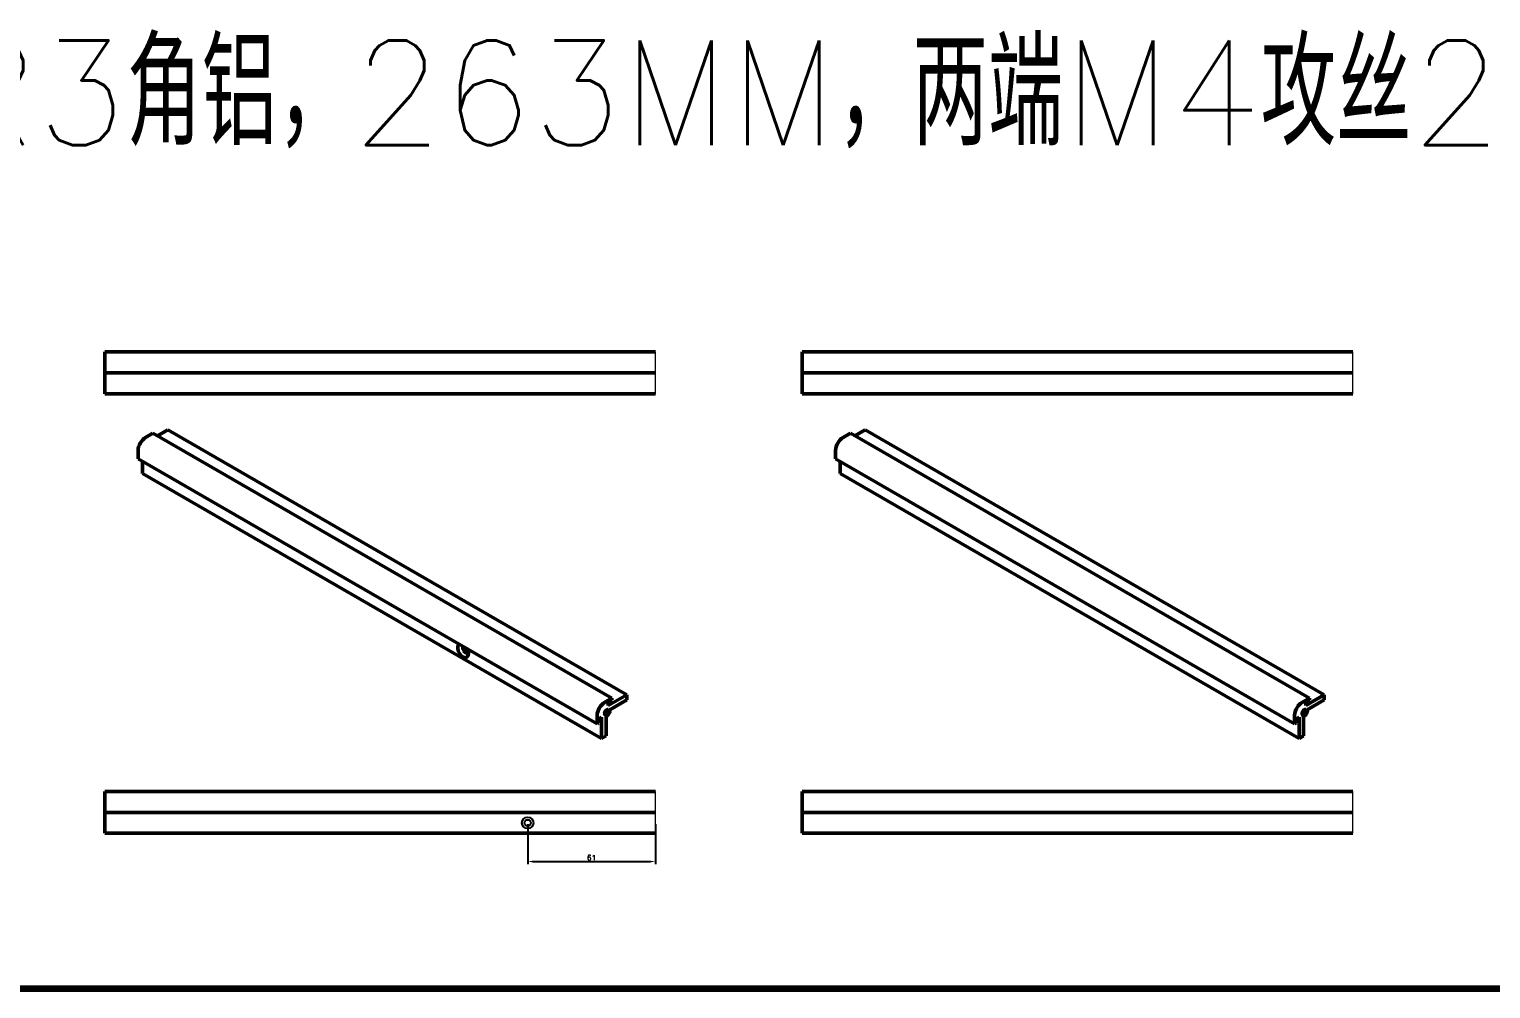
# Model space of a CAD drawing. Header units: inches. Extents: x 2 to 2337, y 1 to 1206.
# Drawn here: x 600 to 1297, y 1 to 460 of the extents above; entities that cross this region are included whole.
import ezdxf

# ---------------------------------------------------------------- set-up
doc = ezdxf.new("R2010")
doc.units = ezdxf.units.IN
doc.header["$MEASUREMENT"] = 0
doc.layers.add('可见 (ISO)', color=7, linetype='Continuous', true_color=0xffffff)
doc.styles.get("Standard").update_dxf_attribs({"font": 'txt', "bigfont": 'gbcbig.shx'})
doc.dimstyles.new('ISO-25', dxfattribs={"dimtxt": 2.5, "dimasz": 2.5, "dimexe": 1.25, "dimexo": 0.625, "dimtad": 1, "dimtxsty": 'Standard', "dimcen": 2.5, "dimadec": 0, "dimazin": 0, "dimtfac": 1, "dimtmove": 0, "dimatfit": 3, "dimfxl": 1, "dimarcsym": 0})

# ---------------------------------------------------------------- blocks, each defined once
blk = doc.blocks.new('*D61')
at = {"color": 0, "lineweight": -2}
for p, q in [((837.53, 79.83), (837.53, 60.72)), ((898.53, 79.83), (898.53, 60.72)), ((840.03, 61.97), (896.03, 61.97))]:
    blk.add_line(p, q, dxfattribs=at)
at = {"color": 0}
for points in [[(840.03, 62.39), (840.03, 61.55), (837.53, 61.97)], [(896.03, 62.39), (896.03, 61.55), (898.53, 61.97)]]:
    blk.add_solid(points, dxfattribs=at)
at = {"layer": 'Defpoints', "color": 0}
for p in [(837.53, 80.46), (898.53, 80.46), (898.53, 61.97)]:
    blk.add_point(p, dxfattribs=at)
at = {"color": 0, "lineweight": 211, "insert": (868.03, 63.84), "char_height": 2.5, "attachment_point": 5}
blk.add_mtext('61', dxfattribs=at)

msp = doc.modelspace()

# ---------------------------------------------------------------- linework, layer by layer
at = {"color": 7, "lineweight": 18}
for p, q in [((898.527, 285.449), (898.527, 305.445)), ((1231.617, 285.449), (1231.617, 305.445)), ((898.527, 75.457), (898.527, 95.453)), ((1231.617, 75.457), (1231.617, 95.453))]:
    msp.add_line(p, q, dxfattribs=at)
at = {"lineweight": 211}
msp.add_line((2336.961, 1.185), (2.313, 1.185), dxfattribs=at)
at = {"color": 3}
for radius in [2.75, 1.5]:
    msp.add_circle((837.527, 80.455), radius, dxfattribs=at)
at = {"layer": '可见 (ISO)', "color": 7, "linetype": 'Continuous', "lineweight": 50}
for p, q in [((635.527, 295.445), (635.527, 305.445)), ((635.527, 305.445), (898.527, 305.445)), ((968.617, 295.445), (968.617, 305.445)), ((968.617, 305.445), (1231.617, 305.445)), ((635.527, 290.445), (635.527, 295.445)), ((635.527, 295.445), (898.527, 295.445)), ((968.617, 290.445), (968.617, 295.445)), ((968.617, 295.445), (1231.617, 295.445)), ((635.527, 290.445), (635.527, 285.445)), ((968.617, 290.445), (968.617, 285.445)), ((635.527, 285.449), (898.527, 285.449)), ((968.617, 285.449), (1231.617, 285.449)), ((635.527, 85.453), (635.527, 95.453)), ((635.527, 95.453), (898.527, 95.453)), ((968.617, 85.453), (968.617, 95.453)), ((968.617, 95.453), (1231.617, 95.453)), ((635.527, 80.453), (635.527, 85.453)), ((635.527, 85.453), (898.527, 85.453)), ((968.617, 80.453), (968.617, 85.453)), ((968.617, 85.453), (1231.617, 85.453)), ((635.527, 80.453), (635.527, 75.453)), ((968.617, 80.453), (968.617, 75.453)), ((635.527, 75.457), (898.527, 75.457)), ((968.617, 75.457), (1231.617, 75.457))]:
    msp.add_line(p, q, dxfattribs=at)
at = {"layer": '可见 (ISO)', "color": 1, "linetype": 'Continuous', "lineweight": 50}
for p, q in [((655.026, 264.52), (658.561, 266.562)), ((658.561, 266.562), (877.764, 140.005)), ((660.682, 265.337), (665.632, 268.195)), ((665.632, 268.195), (884.835, 141.638)), ((988.116, 264.52), (991.652, 266.562)), ((991.652, 266.562), (1210.855, 140.005)), ((993.773, 265.337), (998.723, 268.195)), ((998.723, 268.195), (1217.926, 141.638)), ((651.49, 254.314), (651.49, 258.397)), ((984.58, 254.314), (984.58, 258.397)), ((651.49, 254.314), (870.693, 127.757)), ((653.611, 247.374), (653.611, 253.089)), ((984.58, 254.314), (1203.784, 127.757)), ((986.702, 247.374), (986.702, 253.089)), ((653.611, 247.374), (872.814, 120.817)), ((986.702, 247.374), (1205.905, 120.817)), ((877.764, 140.005), (874.229, 137.963)), ((884.835, 141.638), (875.996, 136.534)), ((877.764, 139.188), (877.764, 140.005)), ((884.835, 139.188), (884.835, 141.638)), ((1210.855, 140.005), (1207.319, 137.963)), ((1217.926, 141.638), (1209.087, 136.534)), ((1210.855, 139.188), (1210.855, 140.005)), ((1217.926, 139.188), (1217.926, 141.638)), ((875.996, 138.167), (877.764, 139.188)), ((875.996, 136.534), (875.996, 138.167)), ((876.704, 134.493), (884.835, 139.188)), ((1209.087, 138.167), (1210.855, 139.188)), ((1209.087, 136.534), (1209.087, 138.167)), ((1209.794, 134.493), (1217.926, 139.188)), ((870.693, 131.84), (870.693, 127.757)), ((870.693, 127.757), (871.4, 128.165)), ((871.4, 130.207), (872.814, 131.023)), ((871.4, 128.165), (871.4, 130.207)), ((872.814, 131.023), (872.814, 120.817)), ((874.936, 122.042), (874.936, 131.431)), ((1203.784, 131.84), (1203.784, 127.757)), ((1203.784, 127.757), (1204.491, 128.165)), ((1204.491, 130.207), (1205.905, 131.023)), ((1204.491, 128.165), (1204.491, 130.207)), ((1205.905, 131.023), (1205.905, 120.817)), ((1208.026, 122.042), (1208.026, 131.431)), ((872.814, 120.817), (874.936, 122.042)), ((1205.905, 120.817), (1208.026, 122.042))]:
    msp.add_line(p, q, dxfattribs=at)
for centre, major_axis, ratio, start_param, end_param in [((655.026, 260.438), (2.5, 4.33), 0.5773504, 0.7853984, 2.3561948), ((988.116, 260.438), (2.5, 4.33), 0.5773504, 0.7853984, 2.3561948), ((874.229, 133.881), (2.5, 4.33), 0.5773504, 0.7853984, 2.3561948), ((875.289, 133.268), (1.031, 1.785), 0.5773469, 3.6820114, 5.742765), ((1207.319, 133.881), (2.5, 4.33), 0.5773504, 0.7853984, 2.3561948), ((1208.38, 133.268), (1.031, 1.785), 0.5773469, 3.6820114, 5.742765)]:
    msp.add_ellipse(centre, major_axis=major_axis, ratio=ratio, start_param=start_param, end_param=end_param, dxfattribs=at)
at = {"layer": '可见 (ISO)', "color": 1, "linetype": 'Continuous', "lineweight": 50, "extrusion": (0, 0, -1)}
for centre, major_axis, ratio, start_param, end_param in [((806.661, 162.84), (-1.66, 3.363), 0.5773466, 1.5707972, 6.0603242), ((807.943, 163.473), (-0.885, 1.793), 0.5773546, 2.7325335, 5.6231164), ((808.858, 163.924), (-0.885, 1.793), 0.5773518, 3.6283112, 4.9741956)]:
    msp.add_ellipse(centre, major_axis=major_axis, ratio=ratio, start_param=start_param, end_param=end_param, dxfattribs=at)
at = {"layer": '可见 (ISO)', "color": 1, "linetype": 'Continuous', "lineweight": 50}
for centre in [(875.289, 133.268), (1208.38, 133.268)]:
    msp.add_ellipse(centre, major_axis=(0.75, 1.299), ratio=0.5773504, dxfattribs=at)

# ---------------------------------------------------------------- texts
at = {"lineweight": 211, "insert": (558.01, 454.237), "char_height": 50, "width": 988.8339, "attachment_point": 1}
msp.add_mtext('R3角铝，263MM，两端M4攻丝20MM深', dxfattribs=at)

# ---------------------------------------------------------------- dimensions: what is measured, and where the dimension line sits
at = {"color": 1, "lineweight": 211}
dim = msp.add_linear_dim(base=(898.527, 61.969), p1=(837.527, 80.455), p2=(898.527, 80.455), dimstyle='ISO-25', dxfattribs=at)
dim.commit()
dim.dimension.update_dxf_attribs({"geometry": '*D61', "text_midpoint": (868.027, 63.844)})

doc.saveas('drawing.dxf')
